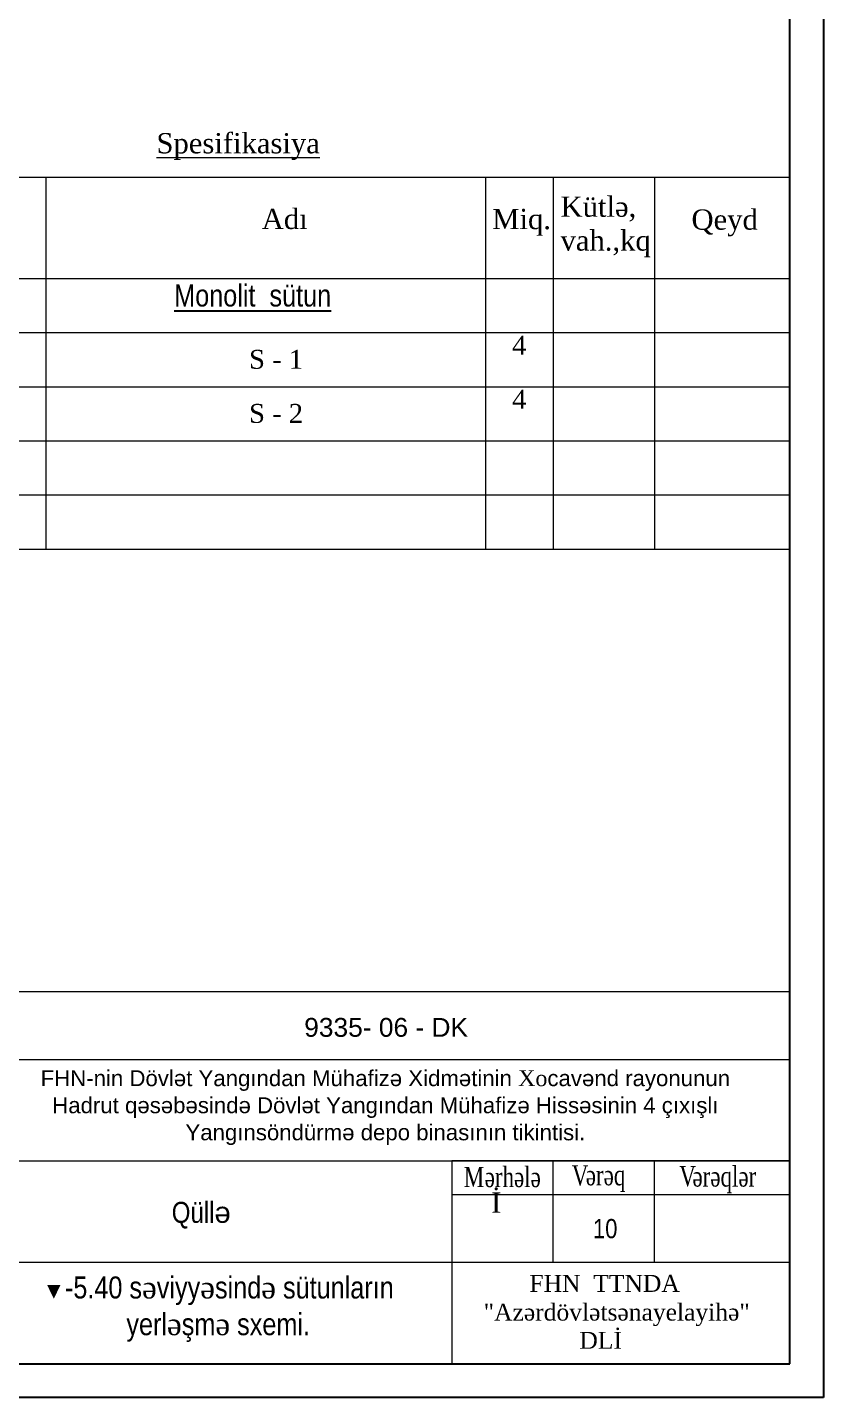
# Model space of a CAD drawing. Header units: millimetres. Extents: x -149347 to 251215, y -2929184 to -2541447.
# Drawn here: x 3229 to 14082, y -2579498 to -2560826 of the extents above; entities that cross this region are included whole.
import ezdxf

# ---------------------------------------------------------------- set-up
doc = ezdxf.new("R2010")
doc.units = ezdxf.units.MM
for name, color, linetype, lineweight in [('cedvel  0.09', 7, 'Continuous', 13), ('Text blocks_Ном._пера__1', 7, 'Continuous', 15), ('перегородка', 130, 'Continuous', 20)]:
    doc.layers.add(name, color=color, linetype=linetype, lineweight=lineweight)
doc.styles.add('400', font='times.ttf', dxfattribs={"width": 0.75, "height": 300})
doc.styles.add('Arial', font='arial.ttf')
doc.styles.get("Standard").update_dxf_attribs({"font": 'times.ttf'})
doc.styles.add('style6', font='ARIALN.TTF', dxfattribs={"height": 300})
doc.styles.add('Times New  Roman', font='times.ttf')
doc.styles.add('Times New Roman', font='times.ttf')

# ---------------------------------------------------------------- blocks, each defined once
blk = doc.blocks.new('mekteb')
at = {"color": 0, "lineweight": 25}
for p, q in [((139843, -1821466), (139843, -1849866)), ((139843, -1849866), (99643, -1849866))]:
    blk.add_line(p, q, dxfattribs=at)
at = {"color": 0, "lineweight": 25, "ltscale": 15}
for p, q in [((139343, -1849366), (139343, -1821966)), ((101643, -1849366), (139343, -1849366))]:
    blk.add_line(p, q, dxfattribs=at)
at = {"linetype": 'Continuous', "lineweight": 15}
for p, q in [((120843, -1844866), (139343, -1844866)), ((120843, -1846366), (139343, -1846366)), ((135843, -1847866), (135843, -1846366)), ((137343, -1847866), (137343, -1846366)), ((134343, -1846866), (139343, -1846866)), ((120843, -1847866), (139343, -1847866)), ((120843, -1849366), (139343, -1849366))]:
    blk.add_line(p, q, dxfattribs=at)
for points in [[(120843, -1849366), (139343, -1849366), (139343, -1843866), (120843, -1843866)], [(134343, -1849366), (139343, -1849366), (139343, -1846366), (134343, -1846366)]]:
    blk.add_lwpolyline(points, close=True, dxfattribs=at)
at = {"lineweight": 25, "ltscale": 15, "style": '400', "width": 0.75}
for s, p in [(' M', (134437, -1846755)), ('ərhələ', (134831, -1846755)), ('V', (136119, -1846732)), ('   V', (137454, -1846743)), ('ərəqlər', (137904, -1846747)), ('ərəq', (136326, -1846728))]:
    blk.add_text(s, height=300, dxfattribs=at).set_placement(p)
at = {"lineweight": 25, "ltscale": 15, "attachment_point": 1, "style": 'Times New Roman'}
for s, insert, char_height, width in [('{\\fTimes New Roman|b0|i0|c238|p18;\\H0.42397x;İ\\fTimes New Roman|b0|i0|c186|p18;\\H2.3586x;      }', (134926, -1846834), 707.62, 10102.13), ('"{\\fTimes New Roman|b0|i0|c238|p18;Azərdövlətsənayelayihə"\\P              } {\\fTimes New Roman|b0|i0|c238|p18;DLİ}', (134816, -1848478), 250, 8698.57)]:
    blk.add_mtext(s, dxfattribs=dict(at, insert=insert, char_height=char_height, width=width))
at = {"lineweight": 25, "insert": (130203, -1846973), "char_height": 310, "width": 5486.13, "attachment_point": 1, "style": 'style6'}
blk.add_mtext('{\\C0;Q\\fArial Narrow|b0|i0|c238|p34;üll\\fArial|b0|i0|c0|p34;ə}', dxfattribs=at)
at = {"lineweight": 25, "ltscale": 15, "insert": (135115, -1848053), "char_height": 250, "attachment_point": 1, "style": 'Times New Roman'}
blk.add_mtext('  {\\fTimes New Roman|b0|i0|c238|p18;  FHN  TTNDA}', dxfattribs=at)
at = {"layer": 'Text blocks_Ном._пера__1', "linetype": 'Continuous', "lineweight": 25, "insert": (128266, -1845580), "char_height": 235, "width": 10191.85, "attachment_point": 4, "line_spacing_factor": 1.021551, "style": 'Arial'}
blk.add_mtext('\\pxqc;{\\fArial|b0|i0|c238|p34;\\C256;FHN-nin Dövlət Yangından Mühafizə Xidmətinin \\fTimes New Roman|b0|i0|c204|p18;Xo\\fArial|b0|i0|c238|p34;cavənd rayonunun Hadrut qəsəbəsində Dövlət Yangından Mühafizə Hissəsinin 4 çıxışlı Yangınsöndürmə depo binasının tikintisi.}', dxfattribs=at)
at = {"layer": 'перегородка', "lineweight": 30, "insert": (132162, -1844536), "char_height": 441.245, "width": 6524.89, "attachment_point": 7, "style": 'Arial'}
blk.add_mtext('{\\fArial|b0|i0|c238|p34;\\H0.63158x;\\C7;9335\\fArial|b0|i0|c204|p34;- \\fArial|b0|i0|c238|p34;06\\fArial|b0|i0|c204|p34; - DK}', dxfattribs=at)

msp = doc.modelspace()

# ---------------------------------------------------------------- linework, layer by layer
at = {"lineweight": 20}
for p, q in [((13620.92041, -2562869.88598), (-3430.08965, -2562869.88598)), ((3482.482, -2562869.88598), (3482.482, -2564252.40031)), ((9473.37742, -2562869.88598), (9473.37742, -2564252.40031)), ((10395.05364, -2562869.88598), (10395.05364, -2564252.40031)), ((11777.56797, -2562869.88598), (11777.56797, -2564252.40031)), ((13620.92041, -2562869.88598), (13620.92041, -2567939.10518)), ((13620.92041, -2564252.40031), (-3430.08965, -2564252.40031)), ((3482.482, -2564252.40031), (3482.482, -2567939.10518)), ((9473.37742, -2564252.40031), (9473.37742, -2567939.10518)), ((10395.05364, -2564252.40031), (10395.05364, -2567939.10518)), ((11777.56797, -2564252.40031), (11777.56797, -2567939.10518)), ((13620.92041, -2564989.74128), (-3430.08965, -2564989.74128))]:
    msp.add_line(p, q, dxfattribs=at)
at = {"layer": 'cedvel  0.09', "lineweight": 20}
for p, q in [((13620.92041, -2565727.08226), (-3430.08965, -2565727.08226)), ((13620.92041, -2566464.42323), (-3430.08965, -2566464.42323)), ((13620.92041, -2567201.76421), (-3430.08965, -2567201.76421)), ((13620.92041, -2567939.10518), (-3430.08965, -2567939.10518))]:
    msp.add_line(p, q, dxfattribs=at)

# ---------------------------------------------------------------- block references
at = {"lineweight": 15, "xscale": 0.921676330974804, "yscale": 0.921676330974804, "zscale": 0.921676330974804}
msp.add_blockref('mekteb', (-114808.40342, -874519.4486), dxfattribs=at)

# ---------------------------------------------------------------- texts
at = {"color": 7, "lineweight": 5, "ltscale": 15, "char_height": 276.5028658, "attachment_point": 1, "style": 'Times New  Roman'}
for s, insert in [('{\\fTimes New Roman|b0|i0|c238|p18;\\LSpesifikasiya}', (4988.04216, -2562266.14482)), ('{\\fTimes New Roman|b0|i0|c238|p18;Kütlə,\\Pvah.,kq}', (10496.14774, -2563130.7152)), ('{\\fTimes New Roman|b0|i0|c238|p18;Adı}', (6423.13033, -2563297.73045)), ('{\\fTimes New Roman|b0|i0|c238|p18;Miq.}', (9564.99155, -2563299.19487)), ('{\\fTimes New Roman|b0|i0|c238|p18;Qeyd}', (12280.67043, -2563306.66196))]:
    msp.add_mtext_dynamic_manual_height_columns(s, width=1410.2899377, gutter_width=4505.56669, heights=[0], dxfattribs=dict(at, insert=insert))
at = {"lineweight": 25, "insert": (5229.99059, -2564329.62968), "char_height": 300, "width": 5344.6715915, "attachment_point": 1, "style": 'style6'}
msp.add_mtext('{\\fArial Narrow|b0|i0|c238|p34;\\LMonolit  \\fArial Narrow|b0|i0|c204|p34;s\\fArial Narrow|b0|i0|c238|p34;ü\\fArial Narrow|b0|i0|c204|p34;tun\\fArial Narrow|b0|i0|c238|p34;  \\l  }', dxfattribs=at)
at = {"lineweight": 40, "attachment_point": 1}
for s, insert, char_height, width in [('{\\fTimes New Roman|b0|i0|c238|p18;\\H0.56x;4\\H1.7858x;   }', (9835.42315, -2565028.12375), 460.8381097, 11643.3945187), ('S{\\fTimes New Roman|b0|i0|c238|p18; - 1   }', (6250.49414, -2565220.00649), 258.0684197, 761.9802578), ('{\\fTimes New Roman|b0|i0|c238|p18;\\H0.56x;4\\H1.7858x;   }', (9835.42315, -2565765.46473), 460.8381097, 11643.3945187), ('S{\\fTimes New Roman|b0|i0|c238|p18; - 2   }', (6250.49414, -2565957.34747), 258.0684197, 761.9802578)]:
    msp.add_mtext(s, dxfattribs=dict(at, insert=insert, char_height=char_height, width=width))
at = {"color": 1, "lineweight": 13, "insert": (10704.63874, -2577196.80165), "char_height": 314.2125, "width": 8033.7121893, "attachment_point": 5, "style": 'style6'}
msp.add_mtext('{\\fArial Narrow|b0|i0|c238|p34;        \\H0.83333x;10}', dxfattribs=at)
at = {"insert": (5829.69077, -2578293.37422), "char_height": 300, "attachment_point": 5, "style": 'style6'}
msp.add_mtext('{\\fArial|b0|i0|c162|p34;\\H0.73333x;▼\\fArial Narrow|b0|i0|c238|p34;\\H1.36364x;-5.40 s\\fTimes New Roman|b0|i0|c238|p18;ə\\fArial Narrow|b0|i0|c238|p34;viyy\\fTimes New Roman|b0|i0|c238|p18;ə\\fArial Narrow|b0|i0|c238|p34;sind\\fTimes New Roman|b0|i0|c238|p18;ə\\fArial Narrow|b0|i0|c238|p34; sütunların \\Pyerl\\fTimes New Roman|b0|i0|c238|p18;ə\\fArial Narrow|b0|i0|c238|p34;şm\\fTimes New Roman|b0|i0|c238|p18;ə\\fArial Narrow|b0|i0|c238|p34; sxemi.}', dxfattribs=at)

doc.saveas('drawing.dxf')
